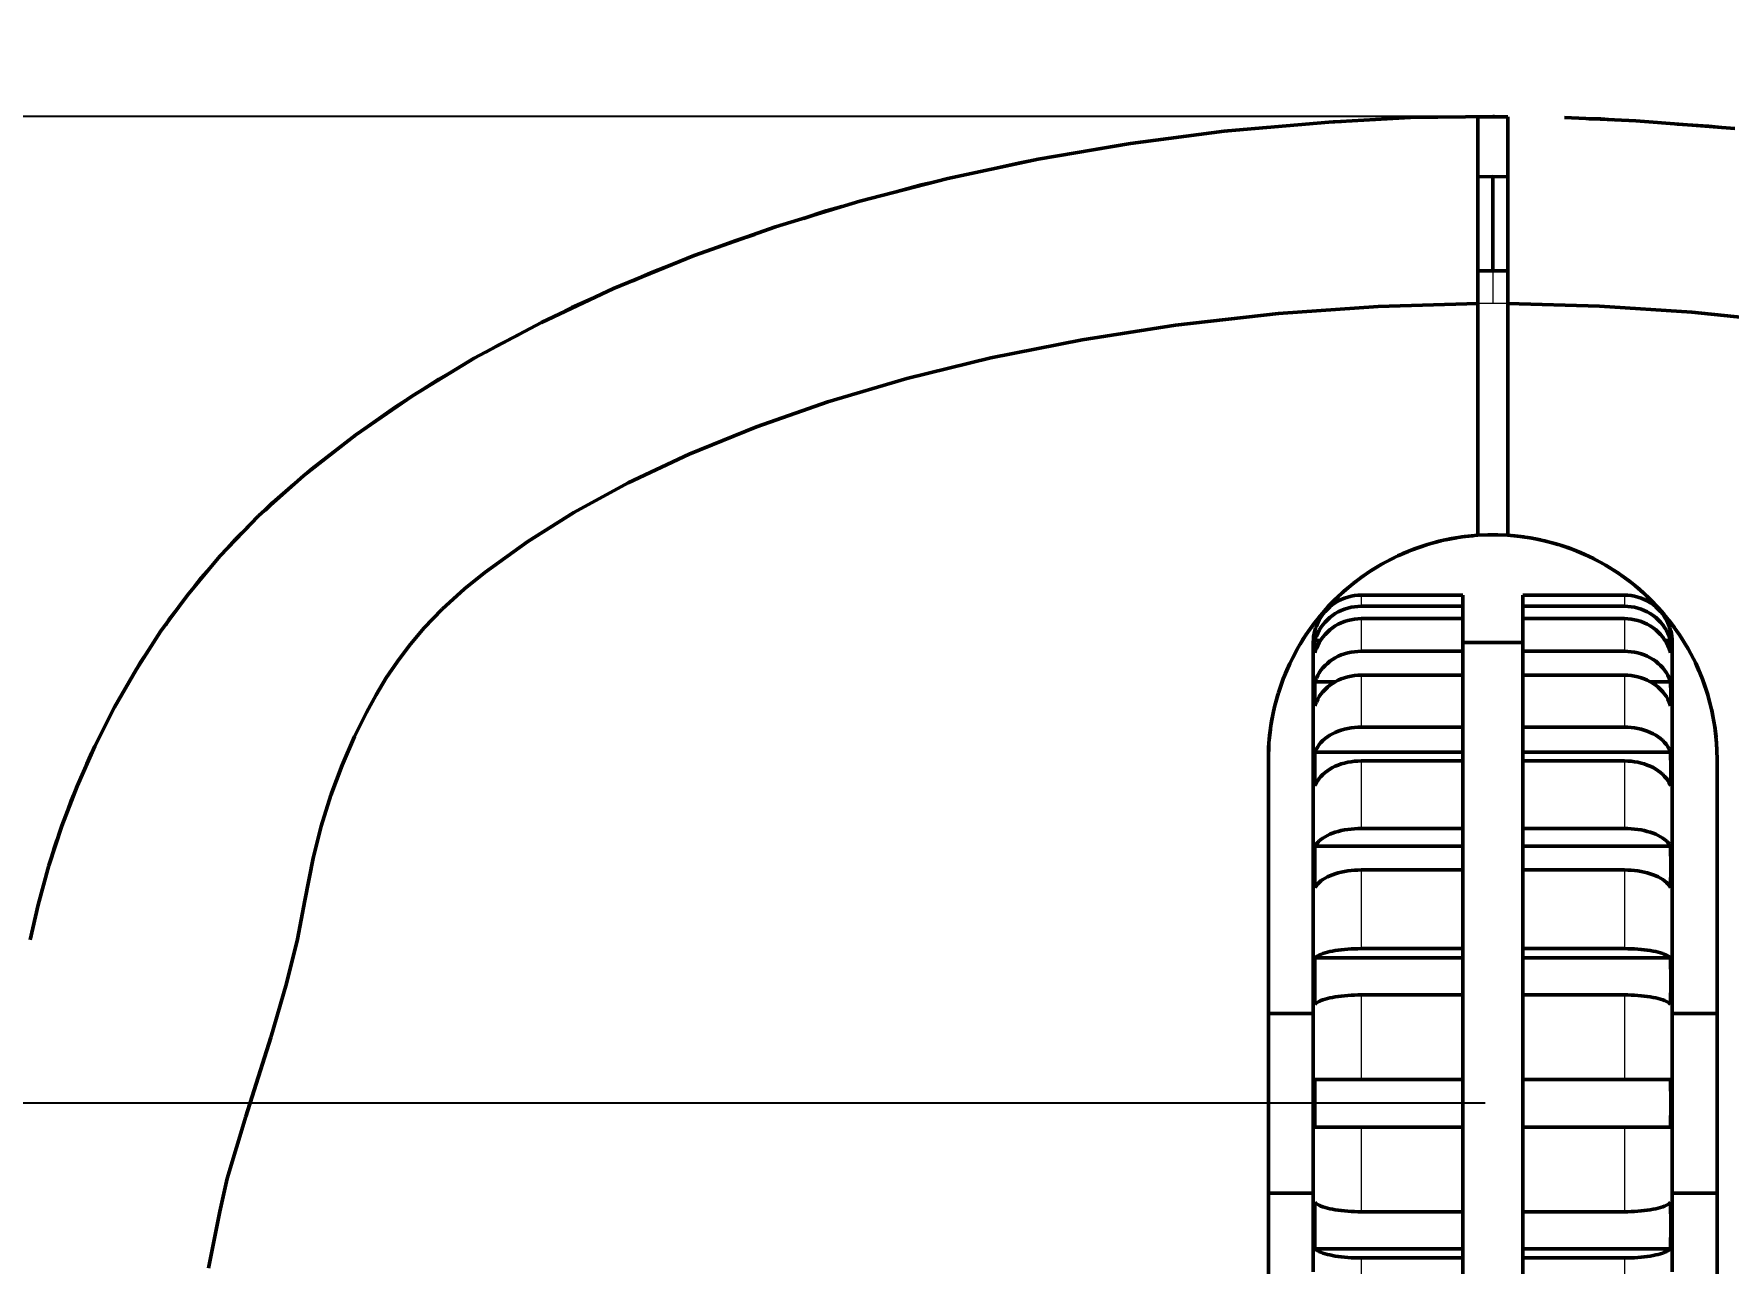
# Model space of a CAD drawing. Header units: millimetres. Extents: x -83 to 206, y -38 to 180.
# Drawn here: x 15.62 to 43.93, y 93.35 to 113.88 of the extents above; entities that cross this region are included whole.
import ezdxf

# ---------------------------------------------------------------- set-up
doc = ezdxf.new("R2010")
doc.units = ezdxf.units.MM
for name, color, linetype, lineweight in [('DIMENSIONS', 1, 'Continuous', 18), ('TANGENT', 8, 'Continuous', 18), ('VISIBLE', 7, 'Continuous', 50)]:
    doc.layers.add(name, color=color, linetype=linetype, lineweight=lineweight)
doc.styles.add('OpenSansCondensed-Light', font='OpenSansCondensed-Light.ttf')
doc.dimstyles.new('EZDXF', dxfattribs={"dimtxt": 3, "dimasz": 2.5, "dimexe": 0.375, "dimexo": 0.125, "dimgap": 0.1, "dimtad": 1, "dimdec": 1, "dimzin": 12, "dimdsep": 46, "dimtxsty": 'OpenSansCondensed-Light', "dimblk": 'ARCHTICK', "dimcen": 2.5, "dimazin": 3, "dimtfac": 0.5, "dimtmove": 2, "dimatfit": 3})

# ---------------------------------------------------------------- blocks, each defined once
blk = doc.blocks.new('_ARCHTICK')
at = {"color": 0, "linetype": 'BYBLOCK', "const_width": 0.15}
blk.add_lwpolyline([(-0.5, -0.5), (0.5, 0.5)], dxfattribs=at)

msp = doc.modelspace()

# ---------------------------------------------------------------- linework, layer by layer
at = {"layer": 'TANGENT'}
for points in [[(40.002, 109.924), (40.002, 109.684)], [(40.002, 109.684), (40.002, 109.532)], [(40.002, 109.377), (39.75, 109.376)], [(40.002, 109.532), (40.002, 109.377)], [(40.25, 109.376), (40.002, 109.377)], [(37.8, 104.506), (37.8, 104.47)], [(37.8, 104.47), (37.8, 104.408)], [(42.2, 104.506), (42.2, 104.47)], [(42.2, 104.47), (42.2, 104.408)], [(37.8, 104.408), (37.8, 104.32)], [(42.2, 104.408), (42.2, 104.32)], [(37.8, 104.113), (37.8, 103.956)], [(37.8, 103.956), (37.8, 103.774)], [(42.2, 104.113), (42.2, 103.956)], [(42.2, 103.956), (42.2, 103.774)], [(37.8, 103.774), (37.8, 103.568)], [(42.2, 103.774), (42.2, 103.568)], [(37.8, 103.168), (37.8, 102.9)], [(42.2, 103.168), (42.2, 102.9)], [(37.8, 102.9), (37.8, 102.611)], [(42.2, 102.9), (42.2, 102.611)], [(37.8, 102.611), (37.8, 102.302)], [(42.2, 102.611), (42.2, 102.302)], [(37.8, 101.736), (37.8, 101.376)], [(42.2, 101.736), (42.2, 101.376)], [(37.8, 101.376), (37.8, 100.999)], [(42.2, 101.376), (42.2, 100.999)], [(37.8, 100.999), (37.8, 100.607)], [(42.2, 100.999), (42.2, 100.607)], [(37.8, 99.914), (37.8, 99.486)], [(42.2, 99.914), (42.2, 99.486)], [(37.8, 99.486), (37.8, 99.047)], [(42.2, 99.486), (42.2, 99.047)], [(37.8, 99.047), (37.8, 98.599)], [(42.2, 99.047), (42.2, 98.599)], [(37.8, 97.826), (37.8, 97.359)], [(42.2, 97.826), (42.2, 97.359)], [(37.8, 97.359), (37.8, 96.889)], [(42.2, 97.359), (42.2, 96.889)], [(37.8, 96.889), (37.8, 96.415)], [(42.2, 96.889), (42.2, 96.415)], [(37.8, 95.615), (37.8, 95.141)], [(42.2, 95.615), (42.2, 95.141)], [(37.8, 95.141), (37.8, 94.671)], [(42.2, 95.141), (42.2, 94.671)], [(37.8, 94.671), (37.8, 94.204)], [(42.2, 94.671), (42.2, 94.204)], [(37.8, 93.431), (37.8, 92.983)], [(42.2, 93.431), (42.2, 92.983)]]:
    msp.add_lwpolyline(points, dxfattribs=at)
at = {"layer": 'VISIBLE'}
for points in [[(37.259, 112.409), (35.513, 112.255)], [(38.623, 112.486), (37.259, 112.409)], [(37.331, 112.413), (37.362, 112.416)], [(37.362, 112.416), (37.474, 112.421)], [(40, 112.5), (38.623, 112.486)], [(40, 112.498), (39.75, 112.497)], [(39.75, 112.485), (39.75, 112.497)], [(39.75, 111.733), (39.75, 112.485)], [(39.75, 112.461), (39.75, 112.485)], [(39.75, 112.39), (39.75, 112.461)], [(39.75, 112.282), (39.75, 112.39)], [(40, 112.5), (40.001, 112.5)], [(40, 112.5), (40, 112.5)], [(40, 112.5), (40, 112.5)], [(40, 112.5), (40, 112.5)], [(40, 112.5), (40, 112.5)], [(40, 112.5), (40, 112.5)], [(40, 112.5), (40, 112.5)], [(40, 112.5), (40, 112.499)], [(40.004, 112.5), (40, 112.5)], [(40, 112.5), (40, 112.5)], [(40, 112.499), (40, 112.499)], [(40.001, 112.499), (40, 112.499)], [(40, 112.499), (40, 112.499)], [(40, 112.499), (40, 112.499)], [(40, 112.499), (40, 112.499)], [(40, 112.499), (40, 112.499)], [(40, 112.499), (40, 112.499)], [(40, 112.498), (40, 112.499)], [(40, 112.499), (40, 112.499)], [(40, 112.498), (40.25, 112.497)], [(40, 112.498), (40, 112.498)], [(40, 112.498), (40, 112.498)], [(40, 112.498), (40, 112.498)], [(40, 112.498), (40, 112.498)], [(40, 112.498), (40, 112.498)], [(40, 112.498), (40, 112.498)], [(40, 112.498), (40, 112.498)], [(40, 112.498), (40, 112.498)], [(40, 112.498), (40.001, 112.498)], [(40, 112.498), (40, 112.498)], [(40, 112.498), (40, 112.498)], [(40, 112.498), (40, 112.498)], [(40.003, 112.5), (40.001, 112.5)], [(40.003, 112.5), (40.007, 112.5)], [(40.026, 112.5), (40.007, 112.5)], [(40.25, 112.485), (40.25, 112.497)], [(40.25, 111.734), (40.25, 112.485)], [(40.25, 112.461), (40.25, 112.485)], [(40.25, 112.391), (40.25, 112.461)], [(40.25, 112.282), (40.25, 112.391)], [(42.39, 112.431), (41.199, 112.483)], [(41.604, 112.465), (41.803, 112.461)], [(41.803, 112.461), (41.998, 112.448)], [(44.042, 112.301), (42.39, 112.431)], [(35.513, 112.255), (33.949, 112.052)], [(35.544, 112.258), (35.575, 112.262)], [(35.575, 112.262), (36.217, 112.317)], [(39.75, 112.136), (39.75, 112.282)], [(39.75, 111.953), (39.75, 112.136)], [(40.25, 112.136), (40.25, 112.282)], [(40.25, 111.953), (40.25, 112.136)], [(43.081, 112.377), (43.602, 112.343)], [(43.602, 112.343), (43.823, 112.319)], [(33.949, 112.052), (32.403, 111.787)], [(33.385, 111.955), (33.815, 112.031)], [(33.815, 112.031), (33.878, 112.04)], [(39.75, 111.733), (39.75, 111.953)], [(40.25, 111.734), (40.25, 111.953)], [(32.403, 111.787), (30.894, 111.465)], [(31.625, 111.621), (32.103, 111.729)], [(32.103, 111.729), (32.244, 111.754)], [(39.75, 111.479), (39.75, 111.733)], [(40.25, 111.479), (40.25, 111.734)], [(30.894, 111.465), (29.425, 111.087)], [(30.006, 111.237), (30.448, 111.358)], [(30.448, 111.358), (30.658, 111.405)], [(40, 111.498), (39.75, 111.497)], [(39.75, 111.192), (39.75, 111.479)], [(40, 111.485), (39.999, 111.482)], [(39.999, 111.48), (39.999, 111.482)], [(39.999, 111.48), (40, 111.476)], [(40, 111.478), (39.999, 111.468)], [(39.999, 111.468), (40, 111.415)], [(40.25, 111.497), (40, 111.498)], [(40, 111.498), (40, 111.498)], [(40, 111.498), (40, 111.498)], [(40, 111.498), (40, 111.498)], [(40, 111.498), (40, 111.498)], [(40, 111.497), (40, 111.498)], [(40, 111.497), (40, 111.497)], [(40, 111.497), (40, 111.497)], [(40, 111.497), (40, 111.497)], [(40, 111.497), (40, 111.497)], [(40, 111.497), (40, 111.497)], [(40, 111.497), (40, 111.496)], [(40, 111.497), (40, 111.497)], [(40, 111.495), (40, 111.496)], [(40, 111.495), (40, 111.495)], [(40, 111.495), (40, 111.495)], [(40, 111.494), (40, 111.495)], [(40, 111.493), (40, 111.494)], [(40, 111.493), (40, 111.485)], [(40, 111.485), (40, 111.485)], [(40, 111.473), (40, 111.475)], [(40, 111.473), (40, 111.472)], [(40, 111.471), (40, 111.472)], [(40, 111.471), (40, 111.47)], [(40, 111.471), (40, 111.47)], [(40, 111.469), (40, 111.47)], [(40, 111.469), (40, 111.469)], [(40, 111.469), (40, 111.469)], [(40, 111.469), (40, 111.468)], [(40, 111.469), (40, 111.469)], [(40, 111.467), (40, 111.467)], [(40, 111.467), (40, 111.467)], [(40, 111.467), (40, 111.467)], [(40, 111.467), (40, 111.467)], [(40, 111.466), (40, 111.467)], [(40, 111.466), (40, 111.466)], [(40.002, 111.466), (40, 111.465)], [(40, 111.465), (40, 111.465)], [(40, 111.465), (40, 111.464)], [(40, 111.465), (40, 111.465)], [(40, 111.465), (40, 111.465)], [(40, 111.465), (40, 111.465)], [(40, 111.463), (40, 111.464)], [(40, 111.46), (40, 111.463)], [(40, 111.46), (40, 111.46)], [(40, 111.46), (40, 111.46)], [(40, 111.46), (40, 111.452)], [(40, 111.452), (40, 111.45)], [(40, 111.452), (40, 111.452)], [(40, 111.445), (40, 111.45)], [(40, 111.445), (40, 111.437)], [(40, 111.434), (40, 111.432)], [(40, 111.432), (40, 111.433)], [(40, 111.419), (40, 111.429)], [(40, 111.419), (40, 111.415)], [(40, 111.419), (40, 111.419)], [(40, 111.415), (40, 111.402)], [(40, 111.414), (40, 111.415)], [(40, 111.414), (40, 111.409)], [(40, 111.406), (40, 111.409)], [(40, 111.406), (40, 111.405)], [(40, 111.405), (40, 111.405)], [(40, 111.404), (40, 111.405)], [(40, 111.405), (40, 111.405)], [(40, 111.404), (40, 111.404)], [(40, 111.404), (40, 111.403)], [(40, 111.403), (40, 111.403)], [(40, 111.402), (40, 111.357)], [(40, 111.401), (40, 111.401)], [(40, 111.401), (40, 111.401)], [(40, 111.4), (40, 111.401)], [(40, 111.401), (40, 111.401)], [(40, 111.401), (40, 111.401)], [(40, 111.399), (40, 111.4)], [(40, 111.4), (40, 111.399)], [(40, 111.4), (40, 111.4)], [(40.001, 111.395), (40, 111.399)], [(40, 111.399), (40, 111.398)], [(40, 111.399), (40, 111.399)], [(40, 111.397), (40, 111.398)], [(40, 111.395), (40, 111.397)], [(40, 111.395), (40, 111.389)], [(40, 111.389), (40.001, 111.389)], [(40, 111.389), (40, 111.389)], [(40.001, 111.388), (40, 111.387)], [(40, 111.383), (40, 111.387)], [(40, 111.376), (40, 111.383)], [(40, 111.372), (40, 111.376)], [(40, 111.368), (40, 111.372)], [(40, 111.351), (40, 111.368)], [(40, 111.337), (40, 111.351)], [(40, 111.348), (40, 111.341)], [(40, 111.339), (40, 111.336)], [(40, 111.328), (40, 111.337)], [(40, 111.325), (40, 111.299)], [(40, 111.299), (40, 111.159)], [(40.002, 111.389), (40.001, 111.388)], [(40.007, 111.465), (40.002, 111.466)], [(40.25, 111.192), (40.25, 111.479)], [(29.425, 111.087), (28.012, 110.657)], [(28.861, 110.924), (29.124, 110.996)], [(39.75, 110.875), (39.75, 111.192)], [(40, 111.192), (40, 111.172)], [(40, 111.169), (40, 111.172)], [(40, 111.172), (40, 111.172)], [(40, 111.169), (40, 111.168)], [(40, 111.167), (40, 111.169)], [(40, 111.167), (40, 111.165)], [(40, 111.159), (40, 110.982)], [(40, 110.982), (40, 110.768)], [(40.008, 111.178), (40.002, 111.173)], [(40.25, 110.875), (40.25, 111.192)], [(28.48, 110.8), (28.861, 110.924)], [(39.75, 110.531), (39.75, 110.875)], [(40, 110.768), (40.001, 110.521)], [(40.25, 110.532), (40.25, 110.875)], [(28.012, 110.657), (26.658, 110.178)], [(27.035, 110.311), (27.355, 110.433)], [(27.355, 110.433), (27.662, 110.533)], [(39.75, 110.165), (39.75, 110.531)], [(40.001, 110.521), (40.001, 110.24)], [(40.25, 110.165), (40.25, 110.532)], [(26.658, 110.178), (25.31, 109.627)], [(39.75, 109.778), (39.75, 110.165)], [(40.001, 110.24), (40.001, 110.086)], [(40.25, 109.778), (40.25, 110.165)], [(25.629, 109.757), (25.933, 109.892)], [(25.933, 109.892), (26.287, 110.027)], [(39.75, 109.924), (40.001, 109.924)], [(40.001, 110.086), (40.001, 109.924)], [(40.001, 109.924), (40.002, 109.924)], [(40.002, 109.924), (40.25, 109.924)], [(25.31, 109.627), (24.103, 109.061)], [(39.75, 109.376), (39.75, 109.778)], [(40.25, 109.376), (40.25, 109.778)], [(24.372, 109.187), (24.612, 109.309)], [(24.612, 109.309), (24.941, 109.454)], [(38.086, 109.329), (36.42, 109.212)], [(39.75, 109.376), (38.086, 109.329)], [(39.75, 108.445), (39.75, 109.376)], [(40.25, 108.445), (40.25, 109.376)], [(41.784, 109.335), (40.25, 109.376)], [(43.326, 109.234), (41.784, 109.335)], [(24.103, 109.061), (22.982, 108.462)], [(34.699, 109.016), (33.138, 108.772)], [(36.42, 109.212), (34.699, 109.016)], [(44.892, 109.069), (43.326, 109.234)], [(23.39, 108.689), (23.722, 108.857)], [(33.138, 108.772), (31.611, 108.468)], [(22.982, 108.462), (21.95, 107.836)], [(23.177, 108.566), (23.39, 108.689)], [(31.611, 108.468), (30.208, 108.123)], [(39.75, 107.428), (39.75, 108.445)], [(40.25, 107.428), (40.25, 108.445)], [(22.389, 108.112), (22.71, 108.297)], [(22.103, 107.929), (22.389, 108.112)], [(30.208, 108.123), (28.89, 107.734)], [(21.95, 107.836), (21.004, 107.185)], [(21.109, 107.258), (21.66, 107.645)], [(21.66, 107.645), (21.841, 107.761)], [(28.89, 107.734), (27.695, 107.319)], [(27.695, 107.319), (26.572, 106.863)], [(39.75, 105.507), (39.75, 107.428)], [(40.25, 105.507), (40.25, 107.428)], [(21.004, 107.185), (20.134, 106.506)], [(20.267, 106.616), (20.952, 107.147)], [(20.952, 107.147), (20.983, 107.169)], [(26.572, 106.863), (25.555, 106.384)], [(20.134, 106.506), (19.377, 105.828)], [(20.196, 106.554), (20.267, 106.616)], [(19.612, 106.049), (19.962, 106.352)], [(25.555, 106.384), (24.647, 105.888)], [(19.488, 105.927), (19.612, 106.049)], [(24.647, 105.888), (23.877, 105.404)], [(19.377, 105.828), (18.731, 105.158)], [(18.994, 105.443), (19.211, 105.655)], [(18.857, 105.288), (18.994, 105.443)], [(23.877, 105.404), (23.158, 104.885)], [(38.655, 105.265), (38.894, 105.348)], [(38.893, 105.348), (38.692, 105.279)], [(39.1, 105.405), (38.893, 105.348)], [(38.901, 105.35), (39.139, 105.414)], [(39.312, 105.451), (39.1, 105.405)], [(39.216, 105.431), (39.393, 105.464)], [(39.53, 105.485), (39.312, 105.451)], [(39.477, 105.477), (39.672, 105.499)], [(39.75, 105.507), (39.53, 105.485)], [(39.733, 105.505), (39.975, 105.514)], [(39.75, 105.507), (39.917, 105.514)], [(39.917, 105.514), (40.083, 105.514)], [(40.025, 105.514), (40.268, 105.505)], [(40.083, 105.514), (40.25, 105.507)], [(40.455, 105.487), (40.25, 105.507)], [(40.319, 105.5), (40.521, 105.477)], [(40.657, 105.457), (40.455, 105.487)], [(40.595, 105.466), (40.796, 105.428)], [(40.861, 105.415), (40.657, 105.457)], [(40.846, 105.418), (41.087, 105.353)], [(41.061, 105.362), (40.861, 105.415)], [(41.255, 105.299), (41.061, 105.362)], [(41.146, 105.334), (41.325, 105.272)], [(18.731, 105.158), (18.188, 104.506)], [(38.129, 105.015), (38.35, 105.131)], [(38.313, 105.114), (38.136, 105.019)], [(38.499, 105.201), (38.313, 105.114)], [(38.413, 105.161), (38.588, 105.237)], [(38.692, 105.279), (38.499, 105.201)], [(41.463, 105.218), (41.255, 105.299)], [(41.407, 105.24), (41.563, 105.171)], [(41.684, 105.116), (41.463, 105.218)], [(41.652, 105.13), (41.828, 105.038)], [(41.893, 105.002), (41.684, 105.116)], [(18.308, 104.65), (18.42, 104.795)], [(18.42, 104.795), (18.573, 104.968)], [(23.158, 104.885), (22.82, 104.61)], [(37.806, 104.806), (37.654, 104.691)], [(37.675, 104.707), (37.86, 104.843)], [(37.967, 104.916), (37.806, 104.806)], [(37.916, 104.881), (38.107, 105.001)], [(38.136, 105.019), (37.967, 104.916)], [(41.883, 105.008), (42.102, 104.87)], [(42.09, 104.878), (41.893, 105.002)], [(42.276, 104.745), (42.09, 104.878)], [(42.153, 104.833), (42.312, 104.716)], [(42.449, 104.605), (42.276, 104.745)], [(18.188, 104.506), (17.741, 103.896)], [(22.82, 104.61), (22.446, 104.271)], [(37.255, 104.319), (37.427, 104.491)], [(37.511, 104.57), (37.376, 104.444)], [(37.471, 104.532), (37.659, 104.694)], [(37.654, 104.691), (37.511, 104.57)], [(37.576, 104.473), (37.522, 104.455)], [(37.631, 104.487), (37.576, 104.473)], [(37.687, 104.497), (37.631, 104.487)], [(37.743, 104.504), (37.687, 104.497)], [(37.8, 104.506), (37.743, 104.504)], [(39.5, 104.506), (37.8, 104.506)], [(39.5, 104.47), (39.5, 104.506)], [(39.5, 104.408), (39.5, 104.47)], [(39.5, 104.47), (39.5, 104.32)], [(42.2, 104.506), (40.5, 104.506)], [(40.5, 104.47), (40.5, 104.506)], [(40.5, 104.408), (40.5, 104.47)], [(40.5, 104.47), (40.5, 104.32)], [(42.2, 104.506), (42.257, 104.504)], [(42.257, 104.504), (42.313, 104.497)], [(42.313, 104.497), (42.369, 104.487)], [(42.369, 104.487), (42.424, 104.473)], [(42.378, 104.662), (42.513, 104.546)], [(42.424, 104.473), (42.478, 104.455)], [(42.611, 104.457), (42.449, 104.605)], [(42.575, 104.49), (42.698, 104.366)], [(17.891, 104.109), (18.015, 104.27)], [(22.446, 104.271), (22.138, 103.952)], [(37.131, 104.179), (37.02, 104.042)], [(37.087, 104.126), (37.25, 104.315)], [(37.161, 104.187), (37.129, 104.14)], [(37.249, 104.314), (37.131, 104.179)], [(37.197, 104.231), (37.161, 104.187)], [(37.236, 104.273), (37.197, 104.231)], [(37.278, 104.311), (37.236, 104.273)], [(37.376, 104.444), (37.249, 104.314)], [(37.322, 104.347), (37.278, 104.311)], [(37.369, 104.379), (37.322, 104.347)], [(37.369, 104.198), (37.322, 104.167)], [(37.418, 104.408), (37.369, 104.379)], [(37.418, 104.226), (37.369, 104.198)], [(37.469, 104.434), (37.418, 104.408)], [(37.469, 104.25), (37.418, 104.226)], [(37.522, 104.455), (37.469, 104.434)], [(37.522, 104.271), (37.469, 104.25)], [(37.576, 104.289), (37.522, 104.271)], [(37.631, 104.302), (37.576, 104.289)], [(37.687, 104.312), (37.631, 104.302)], [(37.743, 104.318), (37.687, 104.312)], [(37.8, 104.32), (37.743, 104.318)], [(39.5, 104.32), (37.8, 104.32)], [(39.5, 104.32), (39.5, 104.408)], [(39.5, 104.32), (39.5, 103.774)], [(40.5, 104.32), (40.5, 104.408)], [(42.2, 104.32), (40.5, 104.32)], [(40.5, 104.32), (40.5, 103.774)], [(42.2, 104.32), (42.257, 104.318)], [(42.257, 104.318), (42.313, 104.312)], [(42.313, 104.312), (42.369, 104.302)], [(42.369, 104.302), (42.424, 104.289)], [(42.424, 104.289), (42.478, 104.271)], [(42.478, 104.455), (42.531, 104.434)], [(42.478, 104.271), (42.531, 104.25)], [(42.531, 104.434), (42.582, 104.408)], [(42.531, 104.25), (42.582, 104.226)], [(42.582, 104.408), (42.631, 104.379)], [(42.582, 104.226), (42.631, 104.198)], [(42.781, 104.281), (42.611, 104.457)], [(42.631, 104.379), (42.678, 104.347)], [(42.631, 104.198), (42.678, 104.167)], [(42.678, 104.347), (42.722, 104.311)], [(42.722, 104.311), (42.764, 104.273)], [(42.763, 104.299), (42.856, 104.191)], [(42.764, 104.273), (42.803, 104.231)], [(42.961, 104.066), (42.781, 104.281)], [(42.803, 104.231), (42.839, 104.187)], [(42.839, 104.187), (42.871, 104.14)], [(17.741, 103.896), (17.335, 103.271)], [(17.825, 104.011), (17.891, 104.109)], [(22.138, 103.952), (21.892, 103.66)], [(36.918, 103.901), (36.823, 103.757)], [(36.908, 103.886), (37.053, 104.083)], [(37.02, 104.042), (36.918, 103.901)], [(37.025, 103.915), (37.014, 103.866)], [(37.028, 103.915), (37.025, 103.915)], [(37.039, 103.952), (37.028, 103.915)], [(37.052, 103.988), (37.039, 103.952)], [(37.074, 104.041), (37.052, 103.988)], [(37.1, 104.092), (37.074, 104.041)], [(37.1, 103.92), (37.074, 103.871)], [(37.129, 104.14), (37.1, 104.092)], [(37.129, 103.967), (37.1, 103.92)], [(37.161, 104.012), (37.129, 103.967)], [(37.197, 104.055), (37.161, 104.012)], [(37.236, 104.095), (37.197, 104.055)], [(37.278, 104.132), (37.236, 104.095)], [(37.278, 103.925), (37.236, 103.888)], [(37.322, 104.167), (37.278, 104.132)], [(37.322, 103.96), (37.278, 103.925)], [(37.369, 103.991), (37.322, 103.96)], [(37.418, 104.019), (37.369, 103.991)], [(37.469, 104.043), (37.418, 104.019)], [(37.522, 104.064), (37.469, 104.043)], [(37.576, 104.082), (37.522, 104.064)], [(37.631, 104.095), (37.576, 104.082)], [(37.687, 104.105), (37.631, 104.095)], [(37.743, 104.111), (37.687, 104.105)], [(37.8, 104.113), (37.743, 104.111)], [(39.5, 104.113), (37.8, 104.113)], [(39.5, 103.956), (39.5, 104.113)], [(39.5, 103.774), (39.5, 103.956)], [(42.2, 104.113), (40.5, 104.113)], [(40.5, 103.956), (40.5, 104.113)], [(40.5, 103.774), (40.5, 103.956)], [(42.2, 104.113), (42.257, 104.111)], [(42.257, 104.111), (42.313, 104.105)], [(42.313, 104.105), (42.369, 104.095)], [(42.369, 104.095), (42.424, 104.082)], [(42.424, 104.082), (42.478, 104.064)], [(42.478, 104.064), (42.531, 104.043)], [(42.531, 104.043), (42.582, 104.019)], [(42.582, 104.019), (42.631, 103.991)], [(42.631, 103.991), (42.678, 103.96)], [(42.678, 104.167), (42.722, 104.132)], [(42.678, 103.96), (42.722, 103.925)], [(42.722, 104.132), (42.764, 104.095)], [(42.722, 103.925), (42.764, 103.888)], [(42.764, 104.095), (42.803, 104.055)], [(42.803, 104.055), (42.839, 104.012)], [(42.839, 104.012), (42.871, 103.967)], [(42.871, 104.14), (42.9, 104.092)], [(42.871, 103.967), (42.9, 103.92)], [(42.9, 104.092), (42.926, 104.041)], [(42.9, 103.92), (42.926, 103.871)], [(42.926, 104.041), (42.948, 103.988)], [(42.946, 104.084), (43.034, 103.965)], [(42.948, 103.988), (42.961, 103.952)], [(43.122, 103.843), (42.961, 104.066)], [(42.961, 103.952), (42.972, 103.915)], [(42.972, 103.915), (42.975, 103.915)], [(42.975, 103.915), (42.986, 103.866)], [(21.892, 103.66), (21.696, 103.396)], [(36.823, 103.757), (36.708, 103.562)], [(36.78, 103.685), (36.888, 103.857)], [(37.002, 103.766), (37, 103.715)], [(37, 103.715), (37, 103.693)], [(37, 103.693), (37, 103.629)], [(37, 103.629), (37, 103.522)], [(37.006, 103.816), (37.002, 103.766)], [(37.014, 103.866), (37.006, 103.816)], [(37.025, 103.646), (37.028, 103.749)], [(37.028, 103.542), (37.025, 103.646)], [(37.039, 103.785), (37.028, 103.749)], [(37.122, 103.749), (37.028, 103.749)], [(37.052, 103.82), (37.039, 103.785)], [(37.052, 103.613), (37.039, 103.578)], [(37.074, 103.871), (37.052, 103.82)], [(37.074, 103.664), (37.052, 103.613)], [(37.1, 103.713), (37.074, 103.664)], [(37.129, 103.76), (37.1, 103.713)], [(37.161, 103.805), (37.129, 103.76)], [(37.197, 103.848), (37.161, 103.805)], [(37.236, 103.888), (37.197, 103.848)], [(39.5, 103.568), (39.5, 103.774)], [(39.5, 103.715), (40.5, 103.715)], [(40.5, 103.568), (40.5, 103.774)], [(42.764, 103.888), (42.803, 103.848)], [(42.803, 103.848), (42.839, 103.805)], [(42.839, 103.805), (42.871, 103.76)], [(42.871, 103.76), (42.9, 103.713)], [(42.972, 103.749), (42.878, 103.749)], [(42.9, 103.713), (42.926, 103.664)], [(42.926, 103.871), (42.948, 103.82)], [(42.926, 103.664), (42.948, 103.613)], [(42.948, 103.82), (42.961, 103.785)], [(42.948, 103.613), (42.961, 103.578)], [(42.961, 103.785), (42.972, 103.749)], [(42.975, 103.646), (42.972, 103.749)], [(42.972, 103.542), (42.975, 103.646)], [(42.986, 103.866), (42.994, 103.816)], [(42.994, 103.816), (42.998, 103.766)], [(42.998, 103.766), (43, 103.715)], [(43, 103.715), (43, 103.693)], [(43, 103.693), (43, 103.629)], [(43, 103.629), (43, 103.522)], [(43.109, 103.86), (43.186, 103.738)], [(43.267, 103.606), (43.122, 103.843)], [(43.257, 103.623), (43.321, 103.5)], [(17.376, 103.334), (17.408, 103.39)], [(17.408, 103.39), (17.525, 103.564)], [(21.696, 103.396), (21.512, 103.122)], [(36.595, 103.337), (36.499, 103.108)], [(36.537, 103.2), (36.61, 103.366)], [(36.708, 103.562), (36.595, 103.337)], [(36.657, 103.46), (36.735, 103.607)], [(37, 103.522), (37, 103.373)], [(37, 103.373), (37, 103.183)], [(37.039, 103.578), (37.028, 103.542)], [(37.197, 103.331), (37.161, 103.292)], [(37.236, 103.366), (37.197, 103.331)], [(37.278, 103.4), (37.236, 103.366)], [(37.322, 103.431), (37.278, 103.4)], [(37.369, 103.459), (37.322, 103.431)], [(37.418, 103.484), (37.369, 103.459)], [(37.469, 103.506), (37.418, 103.484)], [(37.522, 103.525), (37.469, 103.506)], [(37.576, 103.54), (37.522, 103.525)], [(37.631, 103.552), (37.576, 103.54)], [(37.687, 103.561), (37.631, 103.552)], [(37.743, 103.566), (37.687, 103.561)], [(37.8, 103.568), (37.743, 103.566)], [(39.5, 103.568), (37.8, 103.568)], [(39.5, 103.568), (39.5, 103.168)], [(42.2, 103.568), (40.5, 103.568)], [(40.5, 103.568), (40.5, 103.168)], [(42.2, 103.568), (42.257, 103.566)], [(42.257, 103.566), (42.313, 103.561)], [(42.313, 103.561), (42.369, 103.552)], [(42.369, 103.552), (42.424, 103.54)], [(42.424, 103.54), (42.478, 103.525)], [(42.478, 103.525), (42.531, 103.506)], [(42.531, 103.506), (42.582, 103.484)], [(42.582, 103.484), (42.631, 103.459)], [(42.631, 103.459), (42.678, 103.431)], [(42.678, 103.431), (42.722, 103.4)], [(42.722, 103.4), (42.764, 103.366)], [(42.764, 103.366), (42.803, 103.331)], [(42.803, 103.331), (42.839, 103.292)], [(42.961, 103.578), (42.972, 103.542)], [(43, 103.522), (43, 103.373)], [(43, 103.373), (43, 103.183)], [(43.396, 103.356), (43.267, 103.606)], [(43.387, 103.374), (43.444, 103.242)], [(43.504, 103.1), (43.396, 103.356)], [(17.335, 103.271), (16.968, 102.632)], [(21.512, 103.122), (21.34, 102.838)], [(36.417, 102.873), (36.505, 103.122)], [(36.499, 103.108), (36.418, 102.876)], [(37, 103.183), (37, 102.952)], [(37.028, 103.057), (37.025, 102.857)], [(37.039, 103.089), (37.028, 103.057)], [(37.365, 103.057), (37.028, 103.057)], [(37.052, 103.12), (37.039, 103.089)], [(37.074, 103.166), (37.052, 103.12)], [(37.1, 103.21), (37.074, 103.166)], [(37.129, 103.252), (37.1, 103.21)], [(37.161, 103.292), (37.129, 103.252)], [(37.369, 103.059), (37.322, 103.031)], [(37.418, 103.084), (37.369, 103.059)], [(37.469, 103.106), (37.418, 103.084)], [(37.522, 103.125), (37.469, 103.106)], [(37.576, 103.14), (37.522, 103.125)], [(37.631, 103.152), (37.576, 103.14)], [(37.687, 103.161), (37.631, 103.152)], [(37.743, 103.166), (37.687, 103.161)], [(37.8, 103.168), (37.743, 103.166)], [(39.5, 103.168), (37.8, 103.168)], [(39.5, 102.9), (39.5, 103.168)], [(42.2, 103.168), (40.5, 103.168)], [(40.5, 102.9), (40.5, 103.168)], [(42.2, 103.168), (42.257, 103.166)], [(42.257, 103.166), (42.313, 103.161)], [(42.313, 103.161), (42.369, 103.152)], [(42.369, 103.152), (42.424, 103.14)], [(42.424, 103.14), (42.478, 103.125)], [(42.478, 103.125), (42.531, 103.106)], [(42.531, 103.106), (42.582, 103.084)], [(42.582, 103.084), (42.631, 103.059)], [(42.631, 103.059), (42.678, 103.031)], [(42.972, 103.057), (42.635, 103.057)], [(42.839, 103.292), (42.871, 103.252)], [(42.871, 103.252), (42.9, 103.21)], [(42.9, 103.21), (42.926, 103.166)], [(42.926, 103.166), (42.948, 103.12)], [(42.948, 103.12), (42.961, 103.089)], [(42.961, 103.089), (42.972, 103.057)], [(42.972, 103.057), (42.975, 102.857)], [(43, 103.183), (43, 102.952)], [(43.497, 103.117), (43.546, 102.976)], [(43.593, 102.84), (43.504, 103.1)], [(21.34, 102.838), (21.179, 102.546)], [(36.349, 102.618), (36.409, 102.843)], [(36.418, 102.876), (36.353, 102.64)], [(37, 102.952), (37, 102.683)], [(37.025, 102.857), (37.028, 102.657)], [(37.074, 102.766), (37.052, 102.72)], [(37.1, 102.81), (37.074, 102.766)], [(37.129, 102.852), (37.1, 102.81)], [(37.161, 102.892), (37.129, 102.852)], [(37.197, 102.931), (37.161, 102.892)], [(37.236, 102.966), (37.197, 102.931)], [(37.278, 103), (37.236, 102.966)], [(37.322, 103.031), (37.278, 103)], [(39.5, 102.611), (39.5, 102.9)], [(40.5, 102.611), (40.5, 102.9)], [(42.678, 103.031), (42.722, 103)], [(42.722, 103), (42.764, 102.966)], [(42.764, 102.966), (42.803, 102.931)], [(42.803, 102.931), (42.839, 102.892)], [(42.839, 102.892), (42.871, 102.852)], [(42.871, 102.852), (42.9, 102.81)], [(42.9, 102.81), (42.926, 102.766)], [(42.926, 102.766), (42.948, 102.72)], [(42.975, 102.857), (42.972, 102.657)], [(43, 102.952), (43, 102.683)], [(43.588, 102.855), (43.628, 102.704)], [(43.661, 102.575), (43.593, 102.84)], [(16.968, 102.632), (16.639, 101.982)], [(16.971, 102.637), (16.973, 102.641)], [(16.973, 102.641), (16.996, 102.68)], [(21.179, 102.546), (20.981, 102.144)], [(36.298, 102.358), (36.331, 102.531)], [(36.353, 102.64), (36.304, 102.401)], [(37, 102.683), (37, 102.377)], [(37.039, 102.689), (37.028, 102.657)], [(37.052, 102.72), (37.039, 102.689)], [(39.5, 102.302), (39.5, 102.611)], [(40.5, 102.302), (40.5, 102.611)], [(42.948, 102.72), (42.961, 102.689)], [(42.961, 102.689), (42.972, 102.657)], [(43, 102.683), (43, 102.377)], [(43.658, 102.587), (43.689, 102.424)], [(43.711, 102.308), (43.661, 102.575)], [(36.265, 102.083), (36.284, 102.258)], [(36.304, 102.401), (36.271, 102.16)], [(37, 102.377), (37, 102.035)], [(37.369, 102.212), (37.322, 102.19)], [(37.418, 102.233), (37.369, 102.212)], [(37.469, 102.251), (37.418, 102.233)], [(37.522, 102.266), (37.469, 102.251)], [(37.576, 102.279), (37.522, 102.266)], [(37.631, 102.289), (37.576, 102.279)], [(37.687, 102.296), (37.631, 102.289)], [(37.743, 102.3), (37.687, 102.296)], [(37.8, 102.302), (37.743, 102.3)], [(39.5, 102.302), (37.8, 102.302)], [(39.5, 102.302), (39.5, 101.884)], [(42.2, 102.302), (40.5, 102.302)], [(40.5, 102.302), (40.5, 101.884)], [(42.2, 102.302), (42.257, 102.3)], [(42.257, 102.3), (42.313, 102.296)], [(42.313, 102.296), (42.369, 102.289)], [(42.369, 102.289), (42.424, 102.279)], [(42.424, 102.279), (42.478, 102.266)], [(42.478, 102.266), (42.531, 102.251)], [(42.531, 102.251), (42.582, 102.233)], [(42.582, 102.233), (42.631, 102.212)], [(42.631, 102.212), (42.678, 102.19)], [(43, 102.377), (43, 102.035)], [(43.709, 102.316), (43.73, 102.13)], [(43.74, 102.037), (43.711, 102.308)], [(16.639, 101.982), (16.344, 101.316)], [(16.585, 101.867), (16.611, 101.917)], [(20.981, 102.144), (20.775, 101.665)], [(36.25, 101.765), (36.259, 102.015)], [(36.255, 101.963), (36.25, 101.765)], [(36.271, 102.16), (36.255, 101.963)], [(37, 102.035), (37, 101.659)], [(37.052, 101.936), (37.039, 101.91)], [(37.074, 101.973), (37.052, 101.936)], [(37.1, 102.009), (37.074, 101.973)], [(37.129, 102.043), (37.1, 102.009)], [(37.161, 102.076), (37.129, 102.043)], [(37.197, 102.108), (37.161, 102.076)], [(37.236, 102.137), (37.197, 102.108)], [(37.278, 102.164), (37.236, 102.137)], [(37.322, 102.19), (37.278, 102.164)], [(42.678, 102.19), (42.722, 102.164)], [(42.722, 102.164), (42.764, 102.137)], [(42.764, 102.137), (42.803, 102.108)], [(42.803, 102.108), (42.839, 102.076)], [(42.839, 102.076), (42.871, 102.043)], [(42.871, 102.043), (42.9, 102.009)], [(42.9, 102.009), (42.926, 101.973)], [(42.926, 101.973), (42.948, 101.936)], [(42.948, 101.936), (42.961, 101.91)], [(43, 102.035), (43, 101.659)], [(43.74, 102.041), (43.75, 101.765)], [(43.75, 101.765), (43.74, 102.037)], [(16.509, 101.689), (16.585, 101.867)], [(20.775, 101.665), (20.587, 101.163)], [(36.25, 100.968), (36.25, 101.765)], [(37, 101.659), (37, 101.252)], [(37.028, 101.884), (37.025, 101.601)], [(37.039, 101.91), (37.028, 101.884)], [(39.5, 101.884), (37.028, 101.884)], [(37.369, 101.647), (37.322, 101.624)], [(37.418, 101.667), (37.369, 101.647)], [(37.469, 101.685), (37.418, 101.667)], [(37.522, 101.7), (37.469, 101.685)], [(37.576, 101.713), (37.522, 101.7)], [(37.631, 101.723), (37.576, 101.713)], [(37.687, 101.73), (37.631, 101.723)], [(37.743, 101.734), (37.687, 101.73)], [(37.8, 101.736), (37.743, 101.734)], [(39.5, 101.736), (37.8, 101.736)], [(39.5, 101.884), (39.5, 101.376)], [(39.5, 101.376), (39.5, 101.736)], [(42.972, 101.884), (40.5, 101.884)], [(40.5, 101.884), (40.5, 101.376)], [(42.2, 101.736), (40.5, 101.736)], [(40.5, 101.376), (40.5, 101.736)], [(42.2, 101.736), (42.257, 101.734)], [(42.257, 101.734), (42.313, 101.73)], [(42.313, 101.73), (42.369, 101.723)], [(42.369, 101.723), (42.424, 101.713)], [(42.424, 101.713), (42.478, 101.7)], [(42.478, 101.7), (42.531, 101.685)], [(42.531, 101.685), (42.582, 101.667)], [(42.582, 101.667), (42.631, 101.647)], [(42.631, 101.647), (42.678, 101.624)], [(42.961, 101.91), (42.972, 101.884)], [(42.972, 101.884), (42.975, 101.601)], [(43, 101.659), (43, 101.252)], [(43.75, 100.968), (43.75, 101.765)], [(37.025, 101.601), (37.028, 101.318)], [(37.052, 101.37), (37.039, 101.344)], [(37.074, 101.407), (37.052, 101.37)], [(37.1, 101.443), (37.074, 101.407)], [(37.129, 101.478), (37.1, 101.443)], [(37.161, 101.511), (37.129, 101.478)], [(37.197, 101.542), (37.161, 101.511)], [(37.236, 101.571), (37.197, 101.542)], [(37.278, 101.599), (37.236, 101.571)], [(37.322, 101.624), (37.278, 101.599)], [(39.5, 100.999), (39.5, 101.376)], [(40.5, 100.999), (40.5, 101.376)], [(42.678, 101.624), (42.722, 101.599)], [(42.722, 101.599), (42.764, 101.571)], [(42.764, 101.571), (42.803, 101.542)], [(42.803, 101.542), (42.839, 101.511)], [(42.839, 101.511), (42.871, 101.478)], [(42.871, 101.478), (42.9, 101.443)], [(42.9, 101.443), (42.926, 101.407)], [(42.926, 101.407), (42.948, 101.37)], [(42.948, 101.37), (42.961, 101.344)], [(42.975, 101.601), (42.972, 101.318)], [(16.344, 101.316), (16.089, 100.653)], [(16.188, 100.91), (16.245, 101.07)], [(16.245, 101.07), (16.29, 101.175)], [(20.587, 101.163), (20.424, 100.643)], [(37, 101.252), (37, 100.816)], [(37.039, 101.344), (37.028, 101.318)], [(42.961, 101.344), (42.972, 101.318)], [(43, 101.252), (43, 100.816)], [(36.25, 100.157), (36.25, 100.968)], [(36.25, 93.506), (36.25, 100.968)], [(37, 100.816), (37, 100.353)], [(39.5, 100.607), (39.5, 100.999)], [(40.5, 100.607), (40.5, 100.999)], [(43, 100.816), (43, 100.353)], [(43.75, 100.157), (43.75, 100.968)], [(43.75, 100.968), (43.75, 93.506)], [(16.089, 100.653), (15.872, 99.991)], [(20.424, 100.643), (20.288, 100.112)], [(37.278, 100.51), (37.236, 100.49)], [(37.322, 100.527), (37.278, 100.51)], [(37.369, 100.544), (37.322, 100.527)], [(37.418, 100.558), (37.369, 100.544)], [(37.469, 100.571), (37.418, 100.558)], [(37.522, 100.582), (37.469, 100.571)], [(37.576, 100.591), (37.522, 100.582)], [(37.631, 100.598), (37.576, 100.591)], [(37.687, 100.603), (37.631, 100.598)], [(37.743, 100.606), (37.687, 100.603)], [(37.8, 100.607), (37.743, 100.606)], [(39.5, 100.607), (37.8, 100.607)], [(39.5, 100.607), (39.5, 100.311)], [(42.2, 100.607), (40.5, 100.607)], [(40.5, 100.607), (40.5, 100.311)], [(42.2, 100.607), (42.257, 100.606)], [(42.257, 100.606), (42.313, 100.603)], [(42.313, 100.603), (42.369, 100.598)], [(42.369, 100.598), (42.424, 100.591)], [(42.424, 100.591), (42.478, 100.582)], [(42.478, 100.582), (42.531, 100.571)], [(42.531, 100.571), (42.582, 100.558)], [(42.582, 100.558), (42.631, 100.544)], [(42.631, 100.544), (42.678, 100.527)], [(42.678, 100.527), (42.722, 100.51)], [(42.722, 100.51), (42.764, 100.49)], [(15.926, 100.156), (15.954, 100.254)], [(15.954, 100.254), (16.008, 100.407)], [(37, 100.353), (37, 99.865)], [(37.028, 100.311), (37.025, 99.965)], [(37.039, 100.33), (37.028, 100.311)], [(39.5, 100.311), (37.028, 100.311)], [(37.052, 100.348), (37.039, 100.33)], [(37.074, 100.374), (37.052, 100.348)], [(37.1, 100.4), (37.074, 100.374)], [(37.129, 100.424), (37.1, 100.4)], [(37.161, 100.447), (37.129, 100.424)], [(37.197, 100.47), (37.161, 100.447)], [(37.236, 100.49), (37.197, 100.47)], [(39.5, 100.311), (39.5, 99.914)], [(42.972, 100.311), (40.5, 100.311)], [(40.5, 100.311), (40.5, 99.914)], [(42.764, 100.49), (42.803, 100.47)], [(42.803, 100.47), (42.839, 100.447)], [(42.839, 100.447), (42.871, 100.424)], [(42.871, 100.424), (42.9, 100.4)], [(42.9, 100.4), (42.926, 100.374)], [(42.926, 100.374), (42.948, 100.348)], [(42.948, 100.348), (42.961, 100.33)], [(42.961, 100.33), (42.972, 100.311)], [(42.972, 100.311), (42.975, 99.965)], [(43, 100.353), (43, 99.865)], [(15.872, 99.991), (15.692, 99.33)], [(20.288, 100.112), (20.152, 99.406)], [(36.25, 98.969), (36.25, 100.157)], [(37.025, 99.965), (37.028, 99.619)], [(42.975, 99.965), (42.972, 99.619)], [(43.75, 98.969), (43.75, 100.157)], [(37, 99.865), (37, 99.356)], [(37.052, 99.655), (37.039, 99.637)], [(37.074, 99.682), (37.052, 99.655)], [(37.1, 99.707), (37.074, 99.682)], [(37.129, 99.731), (37.1, 99.707)], [(37.161, 99.755), (37.129, 99.731)], [(37.197, 99.777), (37.161, 99.755)], [(37.236, 99.798), (37.197, 99.777)], [(37.278, 99.817), (37.236, 99.798)], [(37.322, 99.835), (37.278, 99.817)], [(37.369, 99.851), (37.322, 99.835)], [(37.418, 99.865), (37.369, 99.851)], [(37.469, 99.878), (37.418, 99.865)], [(37.522, 99.889), (37.469, 99.878)], [(37.576, 99.898), (37.522, 99.889)], [(37.631, 99.905), (37.576, 99.898)], [(37.687, 99.91), (37.631, 99.905)], [(37.743, 99.913), (37.687, 99.91)], [(37.8, 99.914), (37.743, 99.913)], [(39.5, 99.914), (37.8, 99.914)], [(39.5, 99.486), (39.5, 99.914)], [(42.2, 99.914), (40.5, 99.914)], [(40.5, 99.486), (40.5, 99.914)], [(42.2, 99.914), (42.257, 99.913)], [(42.257, 99.913), (42.313, 99.91)], [(42.313, 99.91), (42.369, 99.905)], [(42.369, 99.905), (42.424, 99.898)], [(42.424, 99.898), (42.478, 99.889)], [(42.478, 99.889), (42.531, 99.878)], [(42.531, 99.878), (42.582, 99.865)], [(42.582, 99.865), (42.631, 99.851)], [(42.631, 99.851), (42.678, 99.835)], [(42.678, 99.835), (42.722, 99.817)], [(42.722, 99.817), (42.764, 99.798)], [(42.764, 99.798), (42.803, 99.777)], [(42.803, 99.777), (42.839, 99.755)], [(42.839, 99.755), (42.871, 99.731)], [(42.871, 99.731), (42.9, 99.707)], [(42.9, 99.707), (42.926, 99.682)], [(42.926, 99.682), (42.948, 99.655)], [(42.948, 99.655), (42.961, 99.637)], [(43, 99.865), (43, 99.356)], [(20.152, 99.406), (20.03, 98.756)], [(37.039, 99.637), (37.028, 99.619)], [(39.5, 99.047), (39.5, 99.486)], [(40.5, 99.047), (40.5, 99.486)], [(42.961, 99.637), (42.972, 99.619)], [(15.692, 99.33), (15.56, 98.746)], [(37, 99.356), (37, 98.828)], [(43, 99.356), (43, 98.828)], [(36.25, 97.728), (36.25, 98.969)], [(37, 98.828), (37, 98.285)], [(39.5, 98.599), (39.5, 99.047)], [(40.5, 98.599), (40.5, 99.047)], [(43, 98.828), (43, 98.285)], [(43.75, 97.728), (43.75, 98.969)], [(20.03, 98.756), (19.846, 98.018)], [(37.161, 98.516), (37.129, 98.504)], [(37.197, 98.528), (37.161, 98.516)], [(37.236, 98.539), (37.197, 98.528)], [(37.278, 98.549), (37.236, 98.539)], [(37.322, 98.558), (37.278, 98.549)], [(37.369, 98.566), (37.322, 98.558)], [(37.418, 98.574), (37.369, 98.566)], [(37.469, 98.58), (37.418, 98.574)], [(37.522, 98.586), (37.469, 98.58)], [(37.576, 98.591), (37.522, 98.586)], [(37.631, 98.594), (37.576, 98.591)], [(37.687, 98.597), (37.631, 98.594)], [(37.743, 98.598), (37.687, 98.597)], [(37.8, 98.599), (37.743, 98.598)], [(39.5, 98.599), (37.8, 98.599)], [(39.5, 98.599), (39.5, 98.446)], [(39.5, 98.599), (39.5, 98.446)], [(42.2, 98.599), (40.5, 98.599)], [(40.5, 98.599), (40.5, 98.446)], [(40.5, 98.599), (40.5, 98.446)], [(42.2, 98.599), (42.257, 98.598)], [(42.257, 98.598), (42.313, 98.597)], [(42.313, 98.597), (42.369, 98.594)], [(42.369, 98.594), (42.424, 98.591)], [(42.424, 98.591), (42.478, 98.586)], [(42.478, 98.586), (42.531, 98.58)], [(42.531, 98.58), (42.582, 98.574)], [(42.582, 98.574), (42.631, 98.566)], [(42.631, 98.566), (42.678, 98.558)], [(42.678, 98.558), (42.722, 98.549)], [(42.722, 98.549), (42.764, 98.539)], [(42.764, 98.539), (42.803, 98.528)], [(42.803, 98.528), (42.839, 98.516)], [(42.839, 98.516), (42.871, 98.504)], [(37, 98.285), (37, 97.728)], [(37.028, 98.446), (37.025, 98.06)], [(37.039, 98.456), (37.028, 98.446)], [(39.5, 98.446), (37.028, 98.446)], [(37.052, 98.465), (37.039, 98.456)], [(37.074, 98.479), (37.052, 98.465)], [(37.1, 98.492), (37.074, 98.479)], [(37.129, 98.504), (37.1, 98.492)], [(39.5, 98.446), (39.5, 97.826)], [(42.972, 98.446), (40.5, 98.446)], [(40.5, 98.446), (40.5, 97.826)], [(42.871, 98.504), (42.9, 98.492)], [(42.9, 98.492), (42.926, 98.479)], [(42.926, 98.479), (42.948, 98.465)], [(42.948, 98.465), (42.961, 98.456)], [(42.961, 98.456), (42.972, 98.446)], [(42.972, 98.446), (42.975, 98.06)], [(43, 98.285), (43, 97.728)], [(19.846, 98.018), (19.583, 97.116)], [(37.025, 98.06), (37.028, 97.673)], [(42.975, 98.06), (42.972, 97.673)], [(36.25, 95.609), (36.25, 97.728)], [(37, 97.728), (37, 97.163)], [(37.039, 97.683), (37.028, 97.673)], [(37.052, 97.692), (37.039, 97.683)], [(37.074, 97.706), (37.052, 97.692)], [(37.1, 97.719), (37.074, 97.706)], [(37.129, 97.732), (37.1, 97.719)], [(37.161, 97.744), (37.129, 97.732)], [(37.197, 97.755), (37.161, 97.744)], [(37.236, 97.766), (37.197, 97.755)], [(37.278, 97.776), (37.236, 97.766)], [(37.322, 97.785), (37.278, 97.776)], [(37.369, 97.794), (37.322, 97.785)], [(37.418, 97.801), (37.369, 97.794)], [(37.469, 97.808), (37.418, 97.801)], [(37.522, 97.813), (37.469, 97.808)], [(37.576, 97.818), (37.522, 97.813)], [(37.631, 97.821), (37.576, 97.818)], [(37.687, 97.824), (37.631, 97.821)], [(37.743, 97.826), (37.687, 97.824)], [(37.8, 97.826), (37.743, 97.826)], [(39.5, 97.826), (37.8, 97.826)], [(39.5, 97.359), (39.5, 97.826)], [(42.2, 97.826), (40.5, 97.826)], [(40.5, 97.359), (40.5, 97.826)], [(42.2, 97.826), (42.257, 97.826)], [(42.257, 97.826), (42.313, 97.824)], [(42.313, 97.824), (42.369, 97.821)], [(42.369, 97.821), (42.424, 97.818)], [(42.424, 97.818), (42.478, 97.813)], [(42.478, 97.813), (42.531, 97.808)], [(42.531, 97.808), (42.582, 97.801)], [(42.582, 97.801), (42.631, 97.794)], [(42.631, 97.794), (42.678, 97.785)], [(42.678, 97.785), (42.722, 97.776)], [(42.722, 97.776), (42.764, 97.766)], [(42.764, 97.766), (42.803, 97.755)], [(42.803, 97.755), (42.839, 97.744)], [(42.839, 97.744), (42.871, 97.732)], [(42.871, 97.732), (42.9, 97.719)], [(42.9, 97.719), (42.926, 97.706)], [(42.926, 97.706), (42.948, 97.692)], [(42.948, 97.692), (42.961, 97.683)], [(42.961, 97.683), (42.972, 97.673)], [(43, 97.728), (43, 97.163)], [(43.75, 95.609), (43.75, 97.728)], [(36.25, 97.515), (37, 97.515)], [(43, 97.515), (43.75, 97.515)], [(19.583, 97.116), (19.162, 95.794)], [(37, 97.163), (37, 96.59)], [(39.5, 96.889), (39.5, 97.359)], [(40.5, 96.889), (40.5, 97.359)], [(43, 97.163), (43, 96.59)], [(39.5, 96.415), (39.5, 96.889)], [(40.5, 96.415), (40.5, 96.889)], [(37, 96.59), (37, 96.015)], [(43, 96.59), (43, 96.015)], [(37.028, 96.415), (37.025, 96.015)], [(37.039, 96.415), (37.028, 96.415)], [(37.8, 96.415), (37.039, 96.415)], [(37.052, 96.415), (37.039, 96.415)], [(37.074, 96.415), (37.052, 96.415)], [(37.1, 96.415), (37.074, 96.415)], [(37.129, 96.415), (37.1, 96.415)], [(37.161, 96.415), (37.129, 96.415)], [(37.197, 96.415), (37.161, 96.415)], [(37.236, 96.415), (37.197, 96.415)], [(37.278, 96.415), (37.236, 96.415)], [(37.322, 96.415), (37.278, 96.415)], [(37.369, 96.415), (37.322, 96.415)], [(37.418, 96.415), (37.369, 96.415)], [(37.469, 96.415), (37.418, 96.415)], [(37.522, 96.415), (37.469, 96.415)], [(37.576, 96.415), (37.522, 96.415)], [(37.631, 96.415), (37.576, 96.415)], [(37.687, 96.415), (37.631, 96.415)], [(37.743, 96.415), (37.687, 96.415)], [(37.8, 96.415), (37.743, 96.415)], [(39.5, 96.415), (37.8, 96.415)], [(39.5, 96.415), (39.5, 95.615)], [(42.2, 96.415), (40.5, 96.415)], [(40.5, 96.415), (40.5, 95.615)], [(42.961, 96.415), (42.2, 96.415)], [(42.2, 96.415), (42.257, 96.415)], [(42.257, 96.415), (42.313, 96.415)], [(42.313, 96.415), (42.369, 96.415)], [(42.369, 96.415), (42.424, 96.415)], [(42.424, 96.415), (42.478, 96.415)], [(42.478, 96.415), (42.531, 96.415)], [(42.531, 96.415), (42.582, 96.415)], [(42.582, 96.415), (42.631, 96.415)], [(42.631, 96.415), (42.678, 96.415)], [(42.678, 96.415), (42.722, 96.415)], [(42.722, 96.415), (42.764, 96.415)], [(42.764, 96.415), (42.803, 96.415)], [(42.803, 96.415), (42.839, 96.415)], [(42.839, 96.415), (42.871, 96.415)], [(42.871, 96.415), (42.9, 96.415)], [(42.9, 96.415), (42.926, 96.415)], [(42.926, 96.415), (42.948, 96.415)], [(42.948, 96.415), (42.961, 96.415)], [(42.961, 96.415), (42.972, 96.415)], [(42.972, 96.415), (42.975, 96.015)], [(37, 96.015), (37, 95.44)], [(37.025, 96.015), (37.028, 95.615)], [(42.975, 96.015), (42.972, 95.615)], [(43, 96.015), (43, 95.44)], [(19.162, 95.794), (18.852, 94.757)], [(36.25, 93.506), (36.25, 95.609)], [(37, 95.44), (37, 94.867)], [(37.039, 95.615), (37.028, 95.615)], [(37.8, 95.615), (37.039, 95.615)], [(37.052, 95.615), (37.039, 95.615)], [(37.074, 95.615), (37.052, 95.615)], [(37.1, 95.615), (37.074, 95.615)], [(37.129, 95.615), (37.1, 95.615)], [(37.161, 95.615), (37.129, 95.615)], [(37.197, 95.615), (37.161, 95.615)], [(37.236, 95.615), (37.197, 95.615)], [(37.278, 95.615), (37.236, 95.615)], [(37.322, 95.615), (37.278, 95.615)], [(37.369, 95.615), (37.322, 95.615)], [(37.418, 95.615), (37.369, 95.615)], [(37.469, 95.615), (37.418, 95.615)], [(37.522, 95.615), (37.469, 95.615)], [(37.576, 95.615), (37.522, 95.615)], [(37.631, 95.615), (37.576, 95.615)], [(37.687, 95.615), (37.631, 95.615)], [(37.743, 95.615), (37.687, 95.615)], [(37.8, 95.615), (37.743, 95.615)], [(39.5, 95.615), (37.8, 95.615)], [(39.5, 95.141), (39.5, 95.615)], [(42.2, 95.615), (40.5, 95.615)], [(40.5, 95.141), (40.5, 95.615)], [(42.961, 95.615), (42.2, 95.615)], [(42.2, 95.615), (42.257, 95.615)], [(42.257, 95.615), (42.313, 95.615)], [(42.313, 95.615), (42.369, 95.615)], [(42.369, 95.615), (42.424, 95.615)], [(42.424, 95.615), (42.478, 95.615)], [(42.478, 95.615), (42.531, 95.615)], [(42.531, 95.615), (42.582, 95.615)], [(42.582, 95.615), (42.631, 95.615)], [(42.631, 95.615), (42.678, 95.615)], [(42.678, 95.615), (42.722, 95.615)], [(42.722, 95.615), (42.764, 95.615)], [(42.764, 95.615), (42.803, 95.615)], [(42.803, 95.615), (42.839, 95.615)], [(42.839, 95.615), (42.871, 95.615)], [(42.871, 95.615), (42.9, 95.615)], [(42.9, 95.615), (42.926, 95.615)], [(42.926, 95.615), (42.948, 95.615)], [(42.948, 95.615), (42.961, 95.615)], [(42.961, 95.615), (42.972, 95.615)], [(43, 95.44), (43, 94.867)], [(43.75, 93.506), (43.75, 95.609)], [(39.5, 94.671), (39.5, 95.141)], [(40.5, 94.671), (40.5, 95.141)], [(37, 94.867), (37, 94.302)], [(43, 94.867), (43, 94.302)], [(18.852, 94.757), (18.731, 94.206)], [(39.5, 94.204), (39.5, 94.671)], [(40.5, 94.204), (40.5, 94.671)], [(37, 94.515), (36.25, 94.515)], [(37, 94.302), (37, 93.745)], [(37.028, 94.357), (37.025, 93.97)], [(37.039, 94.347), (37.028, 94.357)], [(37.052, 94.338), (37.039, 94.347)], [(37.074, 94.324), (37.052, 94.338)], [(37.1, 94.311), (37.074, 94.324)], [(37.129, 94.298), (37.1, 94.311)], [(37.161, 94.286), (37.129, 94.298)], [(37.197, 94.275), (37.161, 94.286)], [(37.236, 94.264), (37.197, 94.275)], [(42.764, 94.264), (42.803, 94.275)], [(42.803, 94.275), (42.839, 94.286)], [(42.839, 94.286), (42.871, 94.298)], [(42.871, 94.298), (42.9, 94.311)], [(42.9, 94.311), (42.926, 94.324)], [(42.926, 94.324), (42.948, 94.338)], [(42.948, 94.338), (42.961, 94.347)], [(42.961, 94.347), (42.972, 94.357)], [(42.972, 94.357), (42.975, 93.97)], [(43.75, 94.515), (43, 94.515)], [(43, 94.302), (43, 93.745)], [(18.731, 94.206), (18.541, 93.26)], [(37.278, 94.254), (37.236, 94.264)], [(37.322, 94.245), (37.278, 94.254)], [(37.369, 94.236), (37.322, 94.245)], [(37.418, 94.229), (37.369, 94.236)], [(37.469, 94.222), (37.418, 94.229)], [(37.522, 94.217), (37.469, 94.222)], [(37.576, 94.212), (37.522, 94.217)], [(37.631, 94.209), (37.576, 94.212)], [(37.687, 94.206), (37.631, 94.209)], [(37.743, 94.204), (37.687, 94.206)], [(37.8, 94.204), (37.743, 94.204)], [(39.5, 94.204), (37.8, 94.204)], [(39.5, 94.204), (39.5, 93.584)], [(42.2, 94.204), (40.5, 94.204)], [(40.5, 94.204), (40.5, 93.584)], [(42.2, 94.204), (42.257, 94.204)], [(42.257, 94.204), (42.313, 94.206)], [(42.313, 94.206), (42.369, 94.209)], [(42.369, 94.209), (42.424, 94.212)], [(42.424, 94.212), (42.478, 94.217)], [(42.478, 94.217), (42.531, 94.222)], [(42.531, 94.222), (42.582, 94.229)], [(42.582, 94.229), (42.631, 94.236)], [(42.631, 94.236), (42.678, 94.245)], [(42.678, 94.245), (42.722, 94.254)], [(42.722, 94.254), (42.764, 94.264)], [(37, 93.745), (37, 93.202)], [(37.025, 93.97), (37.028, 93.584)], [(42.975, 93.97), (42.972, 93.584)], [(43, 93.745), (43, 93.202)], [(36.25, 90.265), (36.25, 93.506)], [(39.5, 93.584), (37.028, 93.584)], [(37.039, 93.574), (37.028, 93.584)], [(37.052, 93.565), (37.039, 93.574)], [(37.074, 93.551), (37.052, 93.565)], [(37.1, 93.538), (37.074, 93.551)], [(37.129, 93.526), (37.1, 93.538)], [(37.161, 93.514), (37.129, 93.526)], [(37.197, 93.502), (37.161, 93.514)], [(37.236, 93.491), (37.197, 93.502)], [(37.278, 93.481), (37.236, 93.491)], [(37.322, 93.472), (37.278, 93.481)], [(37.369, 93.464), (37.322, 93.472)], [(37.418, 93.456), (37.369, 93.464)], [(37.469, 93.45), (37.418, 93.456)], [(37.522, 93.444), (37.469, 93.45)], [(37.576, 93.439), (37.522, 93.444)], [(37.631, 93.436), (37.576, 93.439)], [(37.687, 93.433), (37.631, 93.436)], [(37.743, 93.432), (37.687, 93.433)], [(37.8, 93.431), (37.743, 93.432)], [(39.5, 93.431), (37.8, 93.431)], [(39.5, 93.584), (39.5, 93.431)], [(39.5, 93.431), (39.5, 93.584)], [(39.5, 92.983), (39.5, 93.431)], [(42.972, 93.584), (40.5, 93.584)], [(40.5, 93.431), (40.5, 93.584)], [(40.5, 93.584), (40.5, 93.431)], [(42.2, 93.431), (40.5, 93.431)], [(40.5, 92.983), (40.5, 93.431)], [(42.2, 93.431), (42.257, 93.432)], [(42.257, 93.432), (42.313, 93.433)], [(42.313, 93.433), (42.369, 93.436)], [(42.369, 93.436), (42.424, 93.439)], [(42.424, 93.439), (42.478, 93.444)], [(42.478, 93.444), (42.531, 93.45)], [(42.531, 93.45), (42.582, 93.456)], [(42.582, 93.456), (42.631, 93.464)], [(42.631, 93.464), (42.678, 93.472)], [(42.678, 93.472), (42.722, 93.481)], [(42.722, 93.481), (42.764, 93.491)], [(42.764, 93.491), (42.803, 93.502)], [(42.803, 93.502), (42.839, 93.514)], [(42.839, 93.514), (42.871, 93.526)], [(42.871, 93.526), (42.9, 93.538)], [(42.9, 93.538), (42.926, 93.551)], [(42.926, 93.551), (42.948, 93.565)], [(42.948, 93.565), (42.961, 93.574)], [(42.961, 93.574), (42.972, 93.584)], [(43.75, 90.265), (43.75, 93.506)]]:
    msp.add_lwpolyline(points, dxfattribs=at)

# ---------------------------------------------------------------- dimensions: what is measured, and where the dimension line sits
at = {"layer": 'DIMENSIONS'}
msp.add_linear_dim(base=(0, 112.5), p1=(40, 112.5), p2=(40, 96.015), angle=90, dimstyle='EZDXF', override={"dimdec": 1, "dimlfac": 1}, dxfattribs=at).render()

doc.saveas('drawing.dxf')
